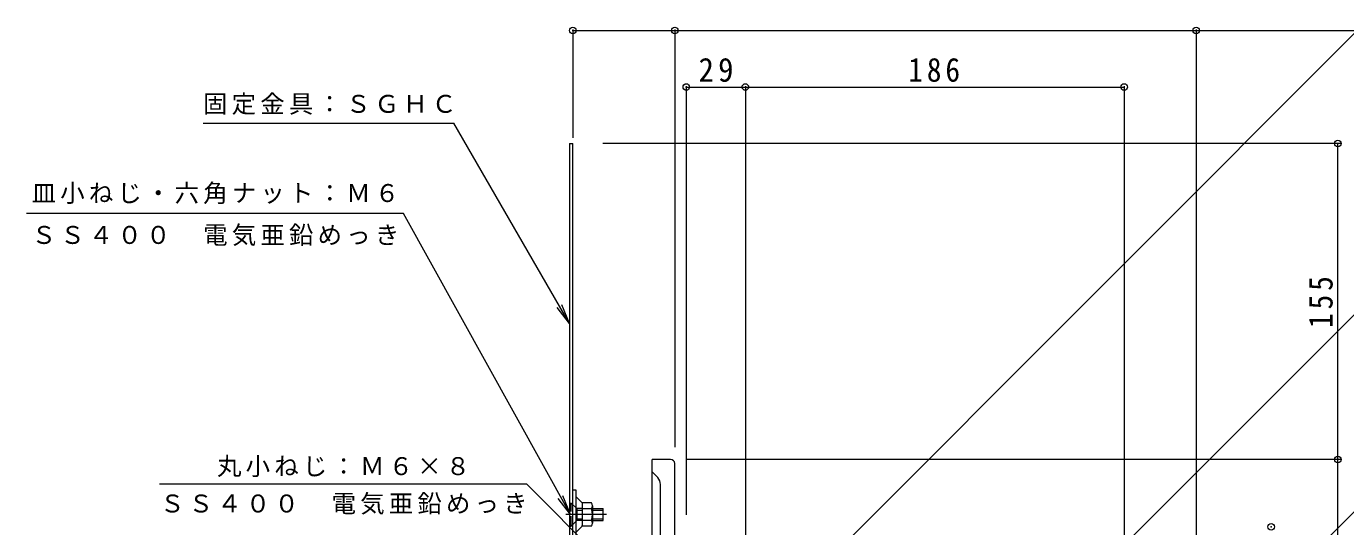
# Model space of a CAD drawing. Units: millimetres at full size, sheet at 1:4. Extents: x -484 to 530, y -549 to 519.
# Drawn here: x -484 to 164, y -109 to 136 of the extents above; entities that cross this region are included whole.
import ezdxf

# ---------------------------------------------------------------- set-up
doc = ezdxf.new("R2010")
doc.units = ezdxf.units.MM
doc.header["$LTSCALE"] = 4
doc.header["$PDMODE"] = 32
doc.header["$PDSIZE"] = 3.2
doc.linetypes.add('CHAIN1', pattern=[8, 5, -1, 1, -1])
doc.linetypes.add('DASHED1', pattern=[1.8, 1.2, -0.6])
for name, color, linetype, lineweight in [('0-0_通り芯', 4, 'Continuous', 9), ('0-4_その他', 7, 'Continuous', 9), ('0-5_寸法', 7, 'Continuous', 9), ('0-8', 2, 'Continuous', 9), ('0-A', 2, 'Continuous', 9)]:
    doc.layers.add(name, color=color, linetype=linetype, lineweight=lineweight)
doc.styles.add('ＭＳ ゴシック', font='')
doc.styles.get('ＭＳ ゴシック').set_extended_font_data('MS Gothic')

msp = doc.modelspace()

# ---------------------------------------------------------------- linework, layer by layer
at = {"layer": '0-0_通り芯'}
for p, q in [((-167.517, -76.028), (-176.517, -76.028)), ((-176.517, -126.695), (-176.517, -76.028)), ((-173.86, -84.878), (-176.517, -82.029)), ((-165.517, -176.69), (-165.517, -78.028)), ((-172.517, -169.199), (-172.517, -88.288))]:
    msp.add_line(p, q, dxfattribs=at)
for centre, radius, end in [((-167.517, -78.028), 2, 90), ((-177.517, -88.288), 5, 43.00085)]:
    msp.add_arc(centre, radius, 0, end, dxfattribs=at)
at = {"layer": '0-4_その他'}
for p, q in [((-215.517, 134.878), (-215.517, 81.769)), ((-215.517, 134.402), (-165.517, 134.402)), ((-165.517, 134.878), (-165.517, -70.028)), ((-165.517, 134.402), (90.484, 134.402)), ((90.484, 134.878), (90.484, -324.028)), ((90.484, 134.402), (245.484, 134.402)), ((-159.839, 107.145), (-159.839, -103.129)), ((-159.839, 106.682), (-130.839, 106.682)), ((-130.839, 107.145), (-130.839, -134.058)), ((-130.839, 106.682), (55.161, 106.682)), ((55.161, 107.145), (55.161, -314.116)), ((161.729, 78.972), (-200.811, 78.972)), ((160.08, -76.028), (160.08, 78.972)), ((161.729, -76.028), (-159.517, -76.028)), ((160.08, -332.028), (160.08, -76.028))]:
    msp.add_line(p, q, dxfattribs=at)
for p in [(-215.517, 134.402), (-165.517, 134.402), (90.484, 134.402), (-159.839, 106.682), (-130.839, 106.682), (55.161, 106.682), (160.08, 78.972), (160.08, -76.028), (127.373, -109.098)]:
    msp.add_point(p, dxfattribs=at)
at = {"layer": '0-5_寸法'}
for p, q in [((-125.403, -160.509), (206.666, 171.559)), ((-396.983, 89), (-273.914, 89)), ((-217.117, -9.376), (-273.914, 89)), ((-102.761, -275.775), (260.899, 87.886)), ((-298.677, 44.559), (-483.825, 44.559)), ((-216.598, -103.029), (-298.677, 44.559)), ((-217.117, -9.376), (-223.205, -1.443)), ((-217.117, -9.376), (-220.944, -0.137)), ((-4.601, -274.335), (260.899, -8.834)), ((-238.046, -88.209), (-418.397, -88.209)), ((-190.706, -135.549), (-238.046, -88.209)), ((-216.598, -103.029), (-222.685, -95.095)), ((-216.598, -103.029), (-220.425, -93.79))]:
    msp.add_line(p, q, dxfattribs=at)
at = {"layer": '0-8'}
for p, q in [((-217.117, 78.972), (-215.517, 78.972)), ((-217.117, 78.972), (-217.117, -281.028)), ((-215.517, -281.028), (-215.517, 78.972)), ((-215.517, -95.029), (-215.517, -91.029)), ((-213.917, -91.029), (-215.517, -91.029)), ((-213.917, -118.929), (-213.917, -91.029)), ((-210.917, -97.366), (-213.917, -94.366)), ((-210.917, -97.716), (-210.917, -108.341)), ((-210.917, -108.691), (-213.917, -111.691))]:
    msp.add_line(p, q, dxfattribs=at)
at = {"layer": '0-8', "linetype": 'CHAIN1'}
msp.add_line((-198.992, -103.029), (-219.916, -103.029), dxfattribs=at)
at = {"layer": '0-A', "linetype": 'DASHED1'}
for p, q in [((-216.598, -97.379), (-216.298, -97.379)), ((-216.598, -108.679), (-216.598, -97.379)), ((-213.648, -100.029), (-216.298, -97.379)), ((-213.648, -100.029), (-213.648, -106.028)), ((-210.917, -100.029), (-213.648, -100.029)), ((-213.648, -100.898), (-210.917, -100.898)), ((-213.648, -106.028), (-216.298, -108.679)), ((-213.648, -105.158), (-210.917, -105.158)), ((-210.917, -106.028), (-213.648, -106.028))]:
    msp.add_line(p, q, dxfattribs=at)
at = {"layer": '0-A'}
for p, q in [((-206.407, -97.278), (-210.917, -97.278)), ((-210.917, -97.278), (-210.917, -97.716)), ((-206.407, -100.165), (-210.917, -100.165)), ((-205.917, -98.722), (-205.917, -107.335)), ((-205.917, -100.029), (-200.598, -100.029)), ((-205.917, -100.898), (-200.598, -100.898)), ((-200.598, -106.028), (-200.598, -100.029)), ((-206.407, -105.892), (-210.917, -105.892)), ((-210.917, -108.778), (-210.917, -108.341)), ((-206.407, -108.778), (-210.917, -108.778)), ((-205.917, -105.158), (-200.598, -105.158)), ((-205.917, -106.028), (-200.598, -106.028))]:
    msp.add_line(p, q, dxfattribs=at)
at = {"layer": '0-A', "linetype": 'DASHED1'}
msp.add_lwpolyline([(-216.598, -108.679), (-216.298, -108.679), (-216.298, -97.379)], dxfattribs=at)
at = {"layer": '0-A'}
for centre, radius, start, end in [((-214.515, -103.029), 8.598, 340.548, 19.452), ((-208.284, -98.722), 2.368, 322.44278, 37.55722), ((-208.284, -107.335), 2.368, 322.44278, 37.55722)]:
    msp.add_arc(centre, radius, start, end, dxfattribs=at)

# ---------------------------------------------------------------- texts
at = {"layer": '0-4_その他', "color": 2, "char_height": 11.73, "attachment_point": 7, "style": 'ＭＳ ゴシック'}
for s, insert in [('\\T1.27;\\W0.95;29', (-153.839, 109.082)), ('\\T1.27;\\W0.9;186', (-50.839, 109.082))]:
    msp.add_mtext(s, dxfattribs=dict(at, insert=insert))
at = {"layer": '0-4_その他', "color": 2, "insert": (157.68, -11.528), "char_height": 11.73, "attachment_point": 7, "rotation": 90, "style": 'ＭＳ ゴシック'}
msp.add_mtext('\\T1.27;\\W0.9;155', dxfattribs=at)
at = {"layer": '0-5_寸法', "char_height": 8.798, "attachment_point": 7, "style": 'ＭＳ ゴシック'}
for s, insert in [('\\T1.17;固定金具：ＳＧＨＣ', (-397.098, 92.994)), ('\\T1.17;皿小ねじ・六角ナット：Ｍ６', (-481.251, 49.263)), ('\\T1.17;ＳＳ４００\u3000電気亜鉛めっき', (-481.251, 28.66)), ('\\T1.17;丸小ねじ：Ｍ６×８', (-390.222, -84.669)), ('\\T1.17;ＳＳ４００\u3000電気亜鉛めっき', (-418.222, -103.067))]:
    msp.add_mtext(s, dxfattribs=dict(at, insert=insert))

doc.saveas('drawing.dxf')
